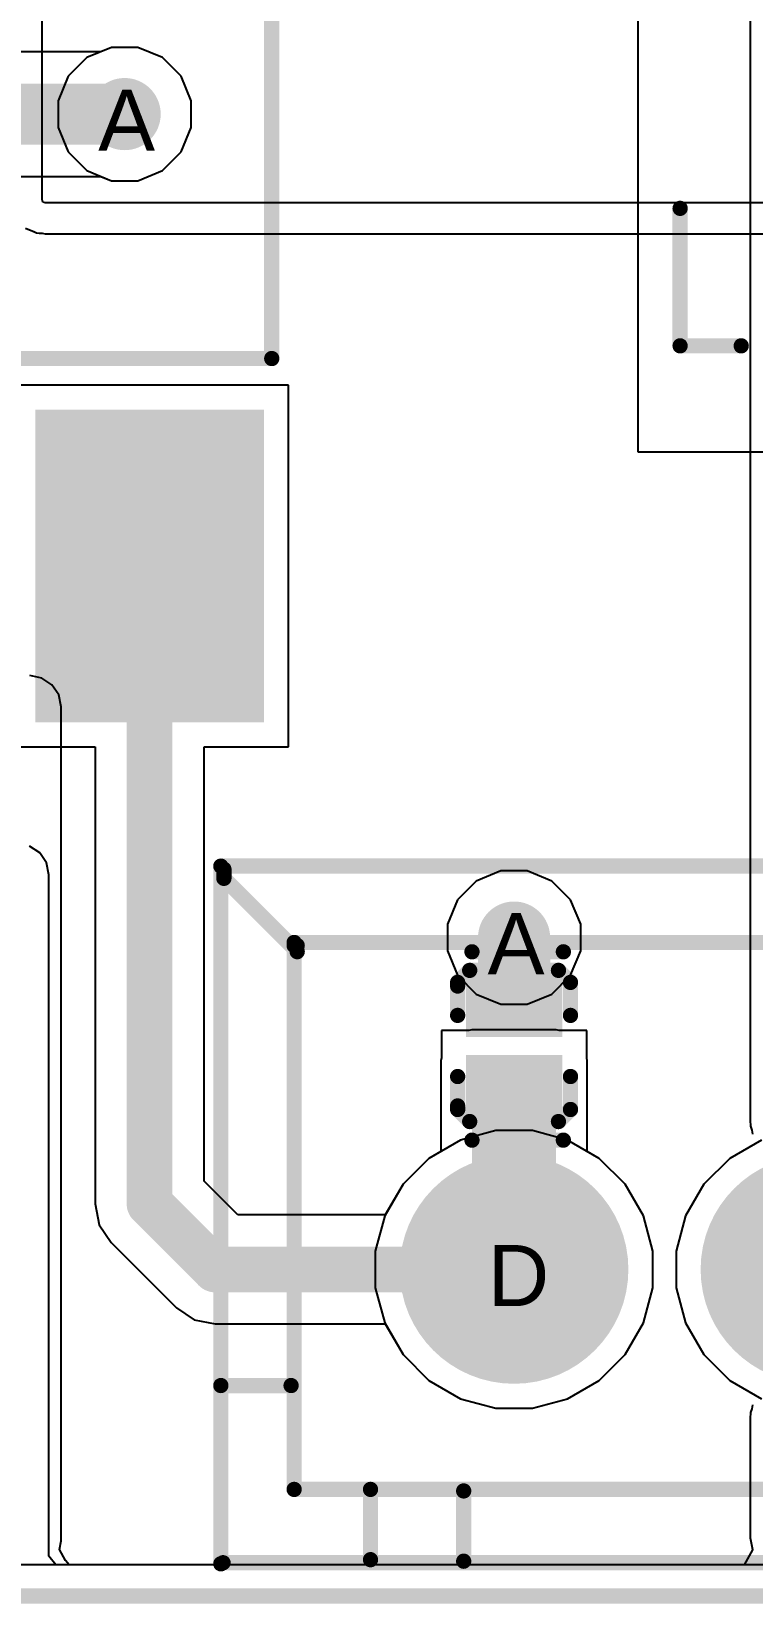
# Model space of a CAD drawing. Header units: inches. Extents: x 0 to 208, y 0 to 213.
# Drawn here: x 5.098 to 5.335, y -0.003 to 0.512 of the extents above; entities that cross this region are included whole.
import ezdxf

# ---------------------------------------------------------------- set-up
doc = ezdxf.new("R2010")
doc.units = ezdxf.units.IN
doc.header["$MEASUREMENT"] = 0
for name, color, linetype in [('Board_Outline', 216, 'Continuous'), ('Bottom Layer', 5, 'Continuous'), ('Bottom Overlay', 54, 'Continuous'), ('Bottom Paste', 16, 'Continuous'), ('Bottom Solder', 6, 'Continuous'), ('Drill Drawing', 1, 'Continuous'), ('L2_GND1', 16, 'Continuous'), ('L3_SIG1', 76, 'Continuous'), ('L4_PWR', 90, 'Continuous'), ('L5_GND2', 156, 'Continuous'), ('L6_SIG2', 130, 'Continuous'), ('L7_GND3', 216, 'Continuous'), ('Multi-Layer', 9, 'Continuous'), ('Pad Holes', 156, 'Continuous'), ('Top Layer', 1, 'Continuous'), ('Top Overlay', 2, 'Continuous'), ('Top Paste', 8, 'Continuous'), ('Top Solder', 216, 'Continuous'), ('Via Holes', 16, 'Continuous')]:
    doc.layers.add(name, color=color, linetype=linetype)
doc.styles.add('Arial', font='', dxfattribs={"height": 0.2})
doc.styles.get('Arial').set_extended_font_data('Arial')

# ---------------------------------------------------------------- blocks, each defined once
blk = doc.blocks.new('DFN1006_2L__B__D____________B_87')
at = {"layer": 'Bottom Layer'}
for points in [[(-0.02067, 0.01378), (-0.00492, 0.01378), (-0.00492, -0.01378), (-0.02067, -0.01378)], [(0.00492, 0.01378), (0.02067, 0.01378), (0.02067, -0.01378), (0.00492, -0.01378)]]:
    blk.add_hatch(color=5, dxfattribs=at).paths.add_polyline_path(points)
at = {"layer": 'Bottom Paste'}
for points in [[(-0.02067, 0.01378), (-0.00492, 0.01378), (-0.00492, -0.01378), (-0.02067, -0.01378)], [(0.00492, 0.01378), (0.02067, 0.01378), (0.02067, -0.01378), (0.00492, -0.01378)]]:
    blk.add_hatch(color=16, dxfattribs=at).paths.add_polyline_path(points)
at = {"layer": 'Bottom Solder'}
for points in [[(-0.02267, 0.01578), (-0.00292, 0.01578), (-0.00292, -0.01578), (-0.02267, -0.01578)], [(0.00292, 0.01578), (0.02267, 0.01578), (0.02267, -0.01578), (0.00292, -0.01578)]]:
    blk.add_hatch(color=6, dxfattribs=at).paths.add_polyline_path(points)
at = {"layer": 'Bottom Overlay'}
for points in [[(-0.02474, 0.01453, 0.005, 0.005, 0), (-0.0208, 0.01847, 0.005, 0.005, 0)], [(-0.01, 0.01847, 0.005, 0.005, 0), (-0.0208, 0.01847, 0.005, 0.005, 0)], [(0.0208, 0.01847, 0.005, 0.005, 0), (0.01, 0.01847, 0.005, 0.005, 0)], [(0.02474, 0.01453, 0.005, 0.005, 0), (0.0208, 0.01847, 0.005, 0.005, 0)], [(-0.03082, -0.01378, 0.005, 0.005, 0), (-0.03082, 0.01614, 0.005, 0.005, 0)], [(-0.02474, -0.01453, 0.005, 0.005, 0), (-0.02474, 0.01453, 0.005, 0.005, 0)], [(0.02474, -0.01453, 0.005, 0.005, 0), (0.02474, 0.01453, 0.005, 0.005, 0)], [(0.03083, -0.01378, 0.005, 0.005, 0), (0.03083, 0.01614, 0.005, 0.005, 0)], [(-0.0208, -0.01847, 0.005, 0.005, 0), (-0.02474, -0.01453, 0.005, 0.005, 0)], [(0.0208, -0.01847, 0.005, 0.005, 0), (0.02474, -0.01453, 0.005, 0.005, 0)], [(-0.01962, -0.01847, 0.005, 0.005, 0), (-0.0208, -0.01847, 0.005, 0.005, 0)], [(-0.01, -0.01847, 0.005, 0.005, 0), (-0.01962, -0.01847, 0.005, 0.005, 0)], [(0.01962, -0.01847, 0.005, 0.005, 0), (0.01, -0.01847, 0.005, 0.005, 0)], [(0.0208, -0.01847, 0.005, 0.005, 0), (0.01962, -0.01847, 0.005, 0.005, 0)]]:
    blk.add_lwpolyline(points, format="xyseb", dxfattribs=at)
for points in [[(-0.02205, 0.01847, 0.0025, 0.0025, 1), (-0.01955, 0.01847, 0.0025, 0.0025, 1)], [(-0.02205, 0.01847, 0.0025, 0.0025, 1), (-0.01955, 0.01847, 0.0025, 0.0025, 1)], [(-0.01125, 0.01847, 0.0025, 0.0025, 1), (-0.00875, 0.01847, 0.0025, 0.0025, 1)], [(0.00875, 0.01847, 0.0025, 0.0025, 1), (0.01125, 0.01847, 0.0025, 0.0025, 1)], [(0.01955, 0.01847, 0.0025, 0.0025, 1), (0.02205, 0.01847, 0.0025, 0.0025, 1)], [(0.01955, 0.01847, 0.0025, 0.0025, 1), (0.02205, 0.01847, 0.0025, 0.0025, 1)], [(-0.03207, 0.01614, 0.0025, 0.0025, 1), (-0.02957, 0.01614, 0.0025, 0.0025, 1)], [(-0.02599, 0.01453, 0.0025, 0.0025, 1), (-0.02349, 0.01453, 0.0025, 0.0025, 1)], [(-0.02599, 0.01453, 0.0025, 0.0025, 1), (-0.02349, 0.01453, 0.0025, 0.0025, 1)], [(0.02349, 0.01453, 0.0025, 0.0025, 1), (0.02599, 0.01453, 0.0025, 0.0025, 1)], [(0.02349, 0.01453, 0.0025, 0.0025, 1), (0.02599, 0.01453, 0.0025, 0.0025, 1)], [(0.02958, 0.01614, 0.0025, 0.0025, 1), (0.03208, 0.01614, 0.0025, 0.0025, 1)], [(-0.03207, -0.01378, 0.0025, 0.0025, 1), (-0.02957, -0.01378, 0.0025, 0.0025, 1)], [(-0.02599, -0.01453, 0.0025, 0.0025, 1), (-0.02349, -0.01453, 0.0025, 0.0025, 1)], [(-0.02599, -0.01453, 0.0025, 0.0025, 1), (-0.02349, -0.01453, 0.0025, 0.0025, 1)], [(0.02349, -0.01453, 0.0025, 0.0025, 1), (0.02599, -0.01453, 0.0025, 0.0025, 1)], [(0.02349, -0.01453, 0.0025, 0.0025, 1), (0.02599, -0.01453, 0.0025, 0.0025, 1)], [(0.02958, -0.01378, 0.0025, 0.0025, 1), (0.03208, -0.01378, 0.0025, 0.0025, 1)], [(-0.02205, -0.01847, 0.0025, 0.0025, 1), (-0.01955, -0.01847, 0.0025, 0.0025, 1)], [(-0.02205, -0.01847, 0.0025, 0.0025, 1), (-0.01955, -0.01847, 0.0025, 0.0025, 1)], [(-0.02087, -0.01847, 0.0025, 0.0025, 1), (-0.01837, -0.01847, 0.0025, 0.0025, 1)], [(-0.02087, -0.01847, 0.0025, 0.0025, 1), (-0.01837, -0.01847, 0.0025, 0.0025, 1)], [(-0.01125, -0.01847, 0.0025, 0.0025, 1), (-0.00875, -0.01847, 0.0025, 0.0025, 1)], [(0.00875, -0.01847, 0.0025, 0.0025, 1), (0.01125, -0.01847, 0.0025, 0.0025, 1)], [(0.01837, -0.01847, 0.0025, 0.0025, 1), (0.02087, -0.01847, 0.0025, 0.0025, 1)], [(0.01837, -0.01847, 0.0025, 0.0025, 1), (0.02087, -0.01847, 0.0025, 0.0025, 1)], [(0.01955, -0.01847, 0.0025, 0.0025, 1), (0.02205, -0.01847, 0.0025, 0.0025, 1)], [(0.01955, -0.01847, 0.0025, 0.0025, 1), (0.02205, -0.01847, 0.0025, 0.0025, 1)]]:
    blk.add_lwpolyline(points, format="xyseb", close=True, dxfattribs=at)
blk = doc.blocks.new('PC817X2NIPW_176')
at = {"layer": 'Top Layer'}
for points in [[(-0.1437, 0.08543), (-0.1437, 0.01457), (-0.24212, 0.01457), (-0.24212, 0.08543)], [(0.24212, 0.08543), (0.24212, 0.01457), (0.1437, 0.01457), (0.1437, 0.08543)], [(-0.1437, -0.01457), (-0.1437, -0.08543), (-0.24212, -0.08543), (-0.24212, -0.01457)], [(0.24212, -0.01457), (0.24212, -0.08543), (0.1437, -0.08543), (0.1437, -0.01457)]]:
    blk.add_hatch(color=1, dxfattribs=at).paths.add_polyline_path(points)
at = {"layer": 'Top Paste'}
for points in [[(-0.1437, 0.08543), (-0.1437, 0.01457), (-0.24212, 0.01457), (-0.24212, 0.08543)], [(0.24212, 0.08543), (0.24212, 0.01457), (0.1437, 0.01457), (0.1437, 0.08543)], [(-0.1437, -0.01457), (-0.1437, -0.08543), (-0.24212, -0.08543), (-0.24212, -0.01457)], [(0.24212, -0.01457), (0.24212, -0.08543), (0.1437, -0.08543), (0.1437, -0.01457)]]:
    blk.add_hatch(color=8, dxfattribs=at).paths.add_polyline_path(points)
at = {"layer": 'Top Solder'}
for points in [[(-0.1417, 0.08743), (-0.1417, 0.01257), (-0.24412, 0.01257), (-0.24412, 0.08743)], [(0.24412, 0.08743), (0.24412, 0.01257), (0.1417, 0.01257), (0.1417, 0.08743)], [(-0.1417, -0.01257), (-0.1417, -0.08743), (-0.24412, -0.08743), (-0.24412, -0.01257)], [(0.24412, -0.01257), (0.24412, -0.08743), (0.1417, -0.08743), (0.1417, -0.01257)]]:
    blk.add_hatch(color=216, dxfattribs=at).paths.add_polyline_path(points)
at = {"layer": 'Top Overlay'}
for points in [[(-0.125, 0.0911, 0.005, 0.005, 0), (-0.125, -0.09, 0.005, 0.005, 0)], [(-0.125, 0.0911, 0.005, 0.005, 0), (0.1309, 0.0911, 0.005, 0.005, 0)], [(0.1309, 0.0911, 0.005, 0.005, 0), (0.1309, -0.09, 0.005, 0.005, 0)], [(-0.255, 0.058, 0.00984, 0.00984, 0), (-0.255, 0.048, 0.00984, 0.00984, 0)], [(-0.255, 0.058, 0.00984, 0.00984, 0), (-0.25, 0.053, 0.00984, 0.00984, 0)], [(-0.25, 0.053, 0.00984, 0.00984, 0), (-0.255, 0.048, 0.00984, 0.00984, 0)], [(-0.125, -0.09, 0.005, 0.005, 0), (0.1309, -0.09, 0.005, 0.005, 0)]]:
    blk.add_lwpolyline(points, format="xyseb", dxfattribs=at)
for points in [[(-0.12625, 0.0911, 0.0025, 0.0025, 1), (-0.12375, 0.0911, 0.0025, 0.0025, 1)], [(-0.12625, 0.0911, 0.0025, 0.0025, 1), (-0.12375, 0.0911, 0.0025, 0.0025, 1)], [(0.12965, 0.0911, 0.0025, 0.0025, 1), (0.13215, 0.0911, 0.0025, 0.0025, 1)], [(0.12965, 0.0911, 0.0025, 0.0025, 1), (0.13215, 0.0911, 0.0025, 0.0025, 1)], [(-0.25746, 0.058, 0.00492, 0.00492, 1), (-0.25254, 0.058, 0.00492, 0.00492, 1)], [(-0.25746, 0.058, 0.00492, 0.00492, 1), (-0.25254, 0.058, 0.00492, 0.00492, 1)], [(-0.25246, 0.053, 0.00492, 0.00492, 1), (-0.24754, 0.053, 0.00492, 0.00492, 1)], [(-0.25246, 0.053, 0.00492, 0.00492, 1), (-0.24754, 0.053, 0.00492, 0.00492, 1)], [(-0.25746, 0.048, 0.00492, 0.00492, 1), (-0.25254, 0.048, 0.00492, 0.00492, 1)], [(-0.25746, 0.048, 0.00492, 0.00492, 1), (-0.25254, 0.048, 0.00492, 0.00492, 1)], [(-0.12625, -0.09, 0.0025, 0.0025, 1), (-0.12375, -0.09, 0.0025, 0.0025, 1)], [(-0.12625, -0.09, 0.0025, 0.0025, 1), (-0.12375, -0.09, 0.0025, 0.0025, 1)], [(0.12965, -0.09, 0.0025, 0.0025, 1), (0.13215, -0.09, 0.0025, 0.0025, 1)], [(0.12965, -0.09, 0.0025, 0.0025, 1), (0.13215, -0.09, 0.0025, 0.0025, 1)]]:
    blk.add_lwpolyline(points, format="xyseb", close=True, dxfattribs=at)
blk = doc.blocks.new('XH_2A_Y_178')
at = {"layer": 'Bottom Layer'}
h = blk.add_hatch(color=5, dxfattribs=at)
edge = h.paths.add_edge_path()
edge.add_arc((0, 0), 0.03543, 0, 360)
h = blk.add_hatch(color=5, dxfattribs=at)
edge = h.paths.add_edge_path()
edge.add_arc((0.0985, 0), 0.03543, 0, 360)
at = {"layer": 'Bottom Solder'}
h = blk.add_hatch(color=6, dxfattribs=at)
edge = h.paths.add_edge_path()
edge.add_arc((0, 0), 0.03743, 0, 360)
h = blk.add_hatch(color=6, dxfattribs=at)
edge = h.paths.add_edge_path()
edge.add_arc((0.0985, 0), 0.03743, 0, 360)
at = {"layer": 'L2_GND1'}
h = blk.add_hatch(color=16, dxfattribs=at)
edge = h.paths.add_edge_path()
edge.add_arc((0, 0), 0.03543, 0, 360)
h = blk.add_hatch(color=16, dxfattribs=at)
edge = h.paths.add_edge_path()
edge.add_arc((0.0985, 0), 0.03543, 0, 360)
at = {"layer": 'L3_SIG1'}
h = blk.add_hatch(color=76, dxfattribs=at)
edge = h.paths.add_edge_path()
edge.add_arc((0, 0), 0.03543, 0, 360)
h = blk.add_hatch(color=76, dxfattribs=at)
edge = h.paths.add_edge_path()
edge.add_arc((0.0985, 0), 0.03543, 0, 360)
at = {"layer": 'L4_PWR'}
h = blk.add_hatch(color=90, dxfattribs=at)
edge = h.paths.add_edge_path()
edge.add_arc((0, 0), 0.03543, 0, 360)
h = blk.add_hatch(color=90, dxfattribs=at)
edge = h.paths.add_edge_path()
edge.add_arc((0.0985, 0), 0.03543, 0, 360)
at = {"layer": 'L5_GND2'}
h = blk.add_hatch(color=156, dxfattribs=at)
edge = h.paths.add_edge_path()
edge.add_arc((0, 0), 0.03543, 0, 360)
h = blk.add_hatch(color=156, dxfattribs=at)
edge = h.paths.add_edge_path()
edge.add_arc((0.0985, 0), 0.03543, 0, 360)
at = {"layer": 'L6_SIG2'}
h = blk.add_hatch(color=130, dxfattribs=at)
edge = h.paths.add_edge_path()
edge.add_arc((0, 0), 0.03543, 0, 360)
h = blk.add_hatch(color=130, dxfattribs=at)
edge = h.paths.add_edge_path()
edge.add_arc((0.0985, 0), 0.03543, 0, 360)
at = {"layer": 'L7_GND3'}
h = blk.add_hatch(color=216, dxfattribs=at)
edge = h.paths.add_edge_path()
edge.add_arc((0, 0), 0.03543, 0, 360)
h = blk.add_hatch(color=216, dxfattribs=at)
edge = h.paths.add_edge_path()
edge.add_arc((0.0985, 0), 0.03543, 0, 360)
at = {"layer": 'Multi-Layer'}
h = blk.add_hatch(color=9, dxfattribs=at)
edge = h.paths.add_edge_path()
edge.add_arc((0, 0), 0.03543, 0, 360)
h = blk.add_hatch(color=9, dxfattribs=at)
edge = h.paths.add_edge_path()
edge.add_arc((0.0985, 0), 0.03543, 0, 360)
at = {"layer": 'Pad Holes'}
h = blk.add_hatch(color=7, dxfattribs=at)
edge = h.paths.add_edge_path()
edge.add_arc((0, 0), 0.01969, 0, 360)
h = blk.add_hatch(color=7, dxfattribs=at)
edge = h.paths.add_edge_path()
edge.add_arc((0.0985, 0), 0.01969, 0, 360)
at = {"layer": 'Top Layer'}
h = blk.add_hatch(color=1, dxfattribs=at)
edge = h.paths.add_edge_path()
edge.add_arc((0, 0), 0.03543, 0, 360)
h = blk.add_hatch(color=1, dxfattribs=at)
edge = h.paths.add_edge_path()
edge.add_arc((0.0985, 0), 0.03543, 0, 360)
at = {"layer": 'Top Solder'}
h = blk.add_hatch(color=216, dxfattribs=at)
edge = h.paths.add_edge_path()
edge.add_arc((0, 0), 0.03743, 0, 360)
h = blk.add_hatch(color=216, dxfattribs=at)
edge = h.paths.add_edge_path()
edge.add_arc((0.0985, 0), 0.03743, 0, 360)
at = {"layer": 'Top Overlay'}
for points in [[(-0.096, 0.132, 0.005, 0.005, 0), (0.19928, 0.132, 0.005, 0.005, 0)], [(-0.096, -0.09635, 0.005, 0.005, 0), (-0.096, 0.132, 0.005, 0.005, 0)], [(0.2, -0.096, 0.005, 0.005, 0), (0.2, 0.132, 0.005, 0.005, 0)], [(-0.095, 0.128, 0.005, 0.005, 0), (-0.095, 0.131, 0.005, 0.005, 0)], [(-0.095, 0.128, 0.005, 0.005, 0), (-0.071, 0.104, 0.005, 0.005, 0)], [(0.174, 0.104, 0.005, 0.005, 0), (0.198, 0.128, 0.005, 0.005, 0)], [(0.198, 0.128, 0.005, 0.005, 0), (0.198, 0.131, 0.005, 0.005, 0)], [(-0.072, 0.107, 0.005, 0.005, 0), (0.175, 0.107, 0.005, 0.005, 0)], [(-0.072, 0.106, 0.005, 0.005, 0), (-0.071, 0.106, 0.005, 0.005, 0)], [(-0.072, -0.072, 0.005, 0.005, 0), (-0.072, 0.106, 0.005, 0.005, 0)], [(0.175, -0.072, 0.005, 0.005, 0), (0.175, 0.107, 0.005, 0.005, 0)], [(-0.096, -0.038, 0.005, 0.005, 0), (-0.073, -0.038, 0.005, 0.005, 0)], [(0.176, -0.045, 0.005, 0.005, 0), (0.199, -0.045, 0.005, 0.005, 0)], [(-0.072, -0.072, 0.005, 0.005, 0), (0.175, -0.072, 0.005, 0.005, 0)], [(-0.047, -0.095, 0.005, 0.005, 0), (-0.047, -0.072, 0.005, 0.005, 0)], [(-0.0165, -0.0955, 0.005, 0.005, 0), (-0.0165, -0.0725, 0.005, 0.005, 0)], [(0.12, -0.095, 0.005, 0.005, 0), (0.12, -0.072, 0.005, 0.005, 0)], [(0.1505, -0.0955, 0.005, 0.005, 0), (0.1505, -0.0725, 0.005, 0.005, 0)], [(-0.09528, -0.096, 0.005, 0.005, 0), (0.2, -0.096, 0.005, 0.005, 0)]]:
    blk.add_lwpolyline(points, format="xyseb", dxfattribs=at)
for points in [[(-0.09725, 0.132, 0.0025, 0.0025, 1), (-0.09475, 0.132, 0.0025, 0.0025, 1)], [(-0.09725, 0.132, 0.0025, 0.0025, 1), (-0.09475, 0.132, 0.0025, 0.0025, 1)], [(0.19803, 0.132, 0.0025, 0.0025, 1), (0.20053, 0.132, 0.0025, 0.0025, 1)], [(0.19875, 0.132, 0.0025, 0.0025, 1), (0.20125, 0.132, 0.0025, 0.0025, 1)], [(-0.09625, 0.131, 0.0025, 0.0025, 1), (-0.09375, 0.131, 0.0025, 0.0025, 1)], [(-0.09625, 0.128, 0.0025, 0.0025, 1), (-0.09375, 0.128, 0.0025, 0.0025, 1)], [(-0.09625, 0.128, 0.0025, 0.0025, 1), (-0.09375, 0.128, 0.0025, 0.0025, 1)], [(0.19675, 0.131, 0.0025, 0.0025, 1), (0.19925, 0.131, 0.0025, 0.0025, 1)], [(0.19675, 0.128, 0.0025, 0.0025, 1), (0.19925, 0.128, 0.0025, 0.0025, 1)], [(0.19675, 0.128, 0.0025, 0.0025, 1), (0.19925, 0.128, 0.0025, 0.0025, 1)], [(-0.07325, 0.107, 0.0025, 0.0025, 1), (-0.07075, 0.107, 0.0025, 0.0025, 1)], [(-0.07325, 0.106, 0.0025, 0.0025, 1), (-0.07075, 0.106, 0.0025, 0.0025, 1)], [(-0.07325, 0.106, 0.0025, 0.0025, 1), (-0.07075, 0.106, 0.0025, 0.0025, 1)], [(-0.07225, 0.106, 0.0025, 0.0025, 1), (-0.06975, 0.106, 0.0025, 0.0025, 1)], [(0.17375, 0.107, 0.0025, 0.0025, 1), (0.17625, 0.107, 0.0025, 0.0025, 1)], [(0.17375, 0.107, 0.0025, 0.0025, 1), (0.17625, 0.107, 0.0025, 0.0025, 1)], [(-0.07225, 0.104, 0.0025, 0.0025, 1), (-0.06975, 0.104, 0.0025, 0.0025, 1)], [(0.17275, 0.104, 0.0025, 0.0025, 1), (0.17525, 0.104, 0.0025, 0.0025, 1)], [(-0.09725, -0.038, 0.0025, 0.0025, 1), (-0.09475, -0.038, 0.0025, 0.0025, 1)], [(-0.07425, -0.038, 0.0025, 0.0025, 1), (-0.07175, -0.038, 0.0025, 0.0025, 1)], [(0.17475, -0.045, 0.0025, 0.0025, 1), (0.17725, -0.045, 0.0025, 0.0025, 1)], [(0.19775, -0.045, 0.0025, 0.0025, 1), (0.20025, -0.045, 0.0025, 0.0025, 1)], [(-0.07325, -0.072, 0.0025, 0.0025, 1), (-0.07075, -0.072, 0.0025, 0.0025, 1)], [(-0.07325, -0.072, 0.0025, 0.0025, 1), (-0.07075, -0.072, 0.0025, 0.0025, 1)], [(-0.04825, -0.072, 0.0025, 0.0025, 1), (-0.04575, -0.072, 0.0025, 0.0025, 1)], [(-0.01775, -0.0725, 0.0025, 0.0025, 1), (-0.01525, -0.0725, 0.0025, 0.0025, 1)], [(0.11875, -0.072, 0.0025, 0.0025, 1), (0.12125, -0.072, 0.0025, 0.0025, 1)], [(0.14925, -0.0725, 0.0025, 0.0025, 1), (0.15175, -0.0725, 0.0025, 0.0025, 1)], [(0.17375, -0.072, 0.0025, 0.0025, 1), (0.17625, -0.072, 0.0025, 0.0025, 1)], [(0.17375, -0.072, 0.0025, 0.0025, 1), (0.17625, -0.072, 0.0025, 0.0025, 1)], [(-0.04825, -0.095, 0.0025, 0.0025, 1), (-0.04575, -0.095, 0.0025, 0.0025, 1)], [(0.11875, -0.095, 0.0025, 0.0025, 1), (0.12125, -0.095, 0.0025, 0.0025, 1)], [(-0.09725, -0.09635, 0.0025, 0.0025, 1), (-0.09475, -0.09635, 0.0025, 0.0025, 1)], [(-0.09653, -0.096, 0.0025, 0.0025, 1), (-0.09403, -0.096, 0.0025, 0.0025, 1)], [(-0.01775, -0.0955, 0.0025, 0.0025, 1), (-0.01525, -0.0955, 0.0025, 0.0025, 1)], [(0.14925, -0.0955, 0.0025, 0.0025, 1), (0.15175, -0.0955, 0.0025, 0.0025, 1)], [(0.19875, -0.096, 0.0025, 0.0025, 1), (0.20125, -0.096, 0.0025, 0.0025, 1)], [(0.19875, -0.096, 0.0025, 0.0025, 1), (0.20125, -0.096, 0.0025, 0.0025, 1)]]:
    blk.add_lwpolyline(points, format="xyseb", close=True, dxfattribs=at)
blk = doc.blocks.new('XKNANO_113_B_281')
at = {"layer": 'Bottom Overlay'}
for points in [[(0.259, -0.278, 0.005, 0.005, 0), (0.259, -0.258, 0.005, 0.005, 0)], [(0.259, -0.278, 0.005, 0.005, 0), (0.214, -0.278, 0.005, 0.005, 0)]]:
    blk.add_lwpolyline(points, format="xyseb", dxfattribs=at)
for points in [[(0.25775, -0.258, 0.0025, 0.0025, 1), (0.26025, -0.258, 0.0025, 0.0025, 1)], [(0.21275, -0.278, 0.0025, 0.0025, 1), (0.21525, -0.278, 0.0025, 0.0025, 1)], [(0.25775, -0.278, 0.0025, 0.0025, 1), (0.26025, -0.278, 0.0025, 0.0025, 1)], [(0.25775, -0.278, 0.0025, 0.0025, 1), (0.26025, -0.278, 0.0025, 0.0025, 1)]]:
    blk.add_lwpolyline(points, format="xyseb", close=True, dxfattribs=at)

msp = doc.modelspace()

# ---------------------------------------------------------------- hatches: boundary and pattern name
at = {"layer": 'Bottom Layer'}
h = msp.add_hatch(color=5, dxfattribs=at)
edge = h.paths.add_edge_path()
edge.add_arc((5.129, 0.485), 0.01181, 0, 360)
h = msp.add_hatch(color=5, dxfattribs=at)
edge = h.paths.add_edge_path()
edge.add_arc((5.2565, 0.21547), 0.01181, 0, 360)
for points in [[(5.24469, 0.18486), (5.26835, 0.18486), (5.26835, 0.21547), (5.24469, 0.21547)], [(5.24272, 0.10686), (5.27028, 0.10686), (5.27028, 0.17508), (5.24272, 0.17508)]]:
    msp.add_hatch(color=5, dxfattribs=at).paths.add_polyline_path(points)
at = {"layer": 'L2_GND1'}
h = msp.add_hatch(color=16, dxfattribs=at)
edge = h.paths.add_edge_path()
edge.add_arc((5.129, 0.485), 0.01181, 0, 360)
h = msp.add_hatch(color=16, dxfattribs=at)
edge = h.paths.add_edge_path()
edge.add_arc((5.2565, 0.21547), 0.01181, 0, 360)
at = {"layer": 'L3_SIG1'}
h = msp.add_hatch(color=76, dxfattribs=at)
edge = h.paths.add_edge_path()
edge.add_arc((5.129, 0.485), 0.01181, 0, 360)
h = msp.add_hatch(color=76, dxfattribs=at)
edge = h.paths.add_edge_path()
edge.add_arc((5.2565, 0.21547), 0.01181, 0, 360)
at = {"layer": 'L4_PWR'}
h = msp.add_hatch(color=90, dxfattribs=at)
edge = h.paths.add_edge_path()
edge.add_arc((5.129, 0.485), 0.01181, 0, 360)
h = msp.add_hatch(color=90, dxfattribs=at)
edge = h.paths.add_edge_path()
edge.add_arc((5.2565, 0.21547), 0.01181, 0, 360)
at = {"layer": 'L5_GND2'}
h = msp.add_hatch(color=156, dxfattribs=at)
edge = h.paths.add_edge_path()
edge.add_arc((5.129, 0.485), 0.01181, 0, 360)
h = msp.add_hatch(color=156, dxfattribs=at)
edge = h.paths.add_edge_path()
edge.add_arc((5.2565, 0.21547), 0.01181, 0, 360)
at = {"layer": 'L6_SIG2'}
h = msp.add_hatch(color=130, dxfattribs=at)
edge = h.paths.add_edge_path()
edge.add_arc((5.129, 0.485), 0.01181, 0, 360)
h = msp.add_hatch(color=130, dxfattribs=at)
edge = h.paths.add_edge_path()
edge.add_arc((5.2565, 0.21547), 0.01181, 0, 360)
at = {"layer": 'L7_GND3'}
h = msp.add_hatch(color=216, dxfattribs=at)
edge = h.paths.add_edge_path()
edge.add_arc((5.129, 0.485), 0.01181, 0, 360)
h = msp.add_hatch(color=216, dxfattribs=at)
edge = h.paths.add_edge_path()
edge.add_arc((5.2565, 0.21547), 0.01181, 0, 360)
at = {"layer": 'Top Layer'}
h = msp.add_hatch(color=1, dxfattribs=at)
edge = h.paths.add_edge_path()
edge.add_arc((5.129, 0.485), 0.01181, 0, 360)
h = msp.add_hatch(color=1, dxfattribs=at)
edge = h.paths.add_edge_path()
edge.add_arc((5.2565, 0.21547), 0.01181, 0, 360)
at = {"layer": 'Via Holes'}
h = msp.add_hatch(color=7, dxfattribs=at)
edge = h.paths.add_edge_path()
edge.add_arc((5.129, 0.485), 0.00591, 0, 360)
h = msp.add_hatch(color=7, dxfattribs=at)
edge = h.paths.add_edge_path()
edge.add_arc((5.2565, 0.21547), 0.00591, 0, 360)

# ---------------------------------------------------------------- linework, layer by layer
at = {"layer": 'Board_Outline'}
msp.add_lwpolyline([(0, 0, 0.005, 0.005, 0), (5.90551, 0, 0.005, 0.005, 0)], format="xyseb", dxfattribs=at)
at = {"layer": 'Bottom Layer'}
for p, q in [((5.29702, 1.51), (5.29702, 0.45143)), ((5.29702, 0.54516), (5.29702, 0.45143)), ((5.12124, 0.50539), (4.35645, 0.50539)), ((5.12466, 0.50681), (5.12124, 0.50539)), ((5.13334, 0.50681), (5.12466, 0.50681)), ((5.14135, 0.50349), (5.13334, 0.50681)), ((5.14749, 0.49736), (5.14135, 0.50349)), ((5.15081, 0.48934), (5.14749, 0.49736)), ((5.15081, 0.48066), (5.15081, 0.48934)), ((5.14749, 0.47265), (5.15081, 0.48066)), ((5.14135, 0.46651), (5.14749, 0.47265)), ((4.348, 0.46461), (5.12124, 0.46461)), ((5.12124, 0.46461), (5.12466, 0.46319)), ((5.12466, 0.46319), (5.13334, 0.46319)), ((5.13334, 0.46319), (5.14135, 0.46651)), ((5.29702, 0.45143), (5.29702, 0.44843)), ((5.29702, 0.45143), (5.29702, 0.37443)), ((5.29702, 0.44843), (5.29702, 0.37443)), ((5.29702, 0.37443), (5.90551, 0.37443)), ((5.29702, 0.37443), (5.89532, 0.37443)), ((5.24272, 0.18527), (5.24173, 0.18508)), ((5.27028, 0.18527), (5.24272, 0.18527)), ((5.27126, 0.18508), (5.27028, 0.18527)), ((5.24173, 0.18508), (5.23272, 0.18508)), ((5.23272, 0.18508), (5.23272, 0.17607)), ((5.28028, 0.18508), (5.27126, 0.18508)), ((5.28028, 0.17607), (5.28028, 0.18508)), ((5.23272, 0.17607), (5.23252, 0.17508)), ((5.23252, 0.17508), (5.23252, 0.14548)), ((5.28048, 0.17508), (5.28028, 0.17607)), ((5.28048, 0.14548), (5.28048, 0.17508)), ((5.23252, 0.14548), (5.2286, 0.14322)), ((5.2844, 0.14322), (5.28048, 0.14548)), ((5.2286, 0.14322), (5.22014, 0.13476)), ((5.29286, 0.13476), (5.2844, 0.14322)), ((5.22014, 0.13476), (5.21416, 0.1244)), ((5.29884, 0.1244), (5.29286, 0.13476)), ((5.21416, 0.1244), (5.21107, 0.11284)), ((5.30193, 0.11284), (5.29884, 0.1244)), ((5.21107, 0.11284), (5.21107, 0.10088)), ((5.30193, 0.10088), (5.30193, 0.11284)), ((5.21107, 0.10088), (5.21416, 0.08933)), ((5.29884, 0.08933), (5.30193, 0.10088)), ((5.21416, 0.08933), (5.22014, 0.07897)), ((5.29286, 0.07897), (5.29884, 0.08933)), ((5.22014, 0.07897), (5.2286, 0.07051)), ((5.2844, 0.07051), (5.29286, 0.07897)), ((5.2286, 0.07051), (5.23896, 0.06453)), ((5.27404, 0.06453), (5.2844, 0.07051)), ((5.23896, 0.06453), (5.25052, 0.06143)), ((5.26248, 0.06143), (5.27404, 0.06453)), ((5.25052, 0.06143), (5.26248, 0.06143)), ((5.89532, 0.0102), (4.89994, 0.0102))]:
    msp.add_line(p, q, dxfattribs=at)
msp.add_lwpolyline([(4.348, 0.485, 0.02, 0.02, 0), (5.129, 0.485, 0.02, 0.02, 0)], format="xyseb", dxfattribs=at)
msp.add_lwpolyline([(5.124, 0.485, 0.01, 0.01, 1), (5.134, 0.485, 0.01, 0.01, 1)], format="xyseb", close=True, dxfattribs=at)
at = {"layer": 'L2_GND1'}
for p, q in [((5.3338, 1.51201), (5.3338, 0.15506)), ((5.12466, 0.50681), (5.11664, 0.50349)), ((5.13334, 0.50681), (5.12466, 0.50681)), ((5.14135, 0.50349), (5.13334, 0.50681)), ((5.11664, 0.50349), (5.11051, 0.49736)), ((5.14749, 0.49736), (5.14135, 0.50349)), ((5.11051, 0.49736), (5.10719, 0.48934)), ((5.15081, 0.48934), (5.14749, 0.49736)), ((5.10719, 0.48934), (5.10719, 0.48066)), ((5.15081, 0.48066), (5.15081, 0.48934)), ((5.10719, 0.48066), (5.11051, 0.47265)), ((5.14749, 0.47265), (5.15081, 0.48066)), ((5.11051, 0.47265), (5.11664, 0.46651)), ((5.14135, 0.46651), (5.14749, 0.47265)), ((5.11664, 0.46651), (5.12466, 0.46319)), ((5.12466, 0.46319), (5.13334, 0.46319)), ((5.13334, 0.46319), (5.14135, 0.46651)), ((5.3338, 0.15506), (5.33394, 0.1544)), ((5.33394, 0.1544), (5.33389, 0.15373)), ((5.25052, 0.1523), (5.23896, 0.1492)), ((5.26248, 0.1523), (5.25052, 0.1523)), ((5.27404, 0.1492), (5.26248, 0.1523)), ((5.33389, 0.15373), (5.33432, 0.15246)), ((5.33432, 0.15246), (5.33458, 0.15116)), ((5.23896, 0.1492), (5.2286, 0.14322)), ((5.2844, 0.14322), (5.27404, 0.1492)), ((5.2286, 0.14322), (5.22014, 0.13476)), ((5.29286, 0.13476), (5.2844, 0.14322)), ((5.22014, 0.13476), (5.21416, 0.1244)), ((5.29884, 0.1244), (5.29286, 0.13476)), ((5.21416, 0.1244), (5.21107, 0.11284)), ((5.30193, 0.11284), (5.29884, 0.1244)), ((5.21107, 0.11284), (5.21107, 0.10088)), ((5.30193, 0.10088), (5.30193, 0.11284)), ((5.21107, 0.10088), (5.21416, 0.08933)), ((5.29884, 0.08933), (5.30193, 0.10088)), ((5.21416, 0.08933), (5.22014, 0.07897)), ((5.29286, 0.07897), (5.29884, 0.08933)), ((5.22014, 0.07897), (5.2286, 0.07051)), ((5.2844, 0.07051), (5.29286, 0.07897)), ((5.2286, 0.07051), (5.23896, 0.06453)), ((5.27404, 0.06453), (5.2844, 0.07051)), ((5.23896, 0.06453), (5.25052, 0.06143)), ((5.26248, 0.06143), (5.27404, 0.06453)), ((5.33458, 0.06257), (5.33432, 0.06126)), ((5.25052, 0.06143), (5.26248, 0.06143)), ((5.33394, 0.05933), (5.3338, 0.05867)), ((5.3338, 0.05867), (5.3338, 0.019)), ((5.33432, 0.06126), (5.33389, 0.06)), ((5.33389, 0.06), (5.33394, 0.05933)), ((5.3338, 0.019), (5.33456, 0.0152)), ((5.33458, 0.0151), (5.33184, 0.0102)), ((5.33456, 0.0152), (5.33458, 0.0151)), ((5.33184, 0.0102), (3.69723, 0.0102))]:
    msp.add_line(p, q, dxfattribs=at)
at = {"layer": 'L3_SIG1'}
for p, q in [((5.12466, 0.50681), (5.11664, 0.50349)), ((5.13334, 0.50681), (5.12466, 0.50681)), ((5.14135, 0.50349), (5.13334, 0.50681)), ((5.11664, 0.50349), (5.11051, 0.49736)), ((5.14749, 0.49736), (5.14135, 0.50349)), ((5.11051, 0.49736), (5.10719, 0.48934)), ((5.15081, 0.48934), (5.14749, 0.49736)), ((5.10719, 0.48934), (5.10719, 0.48066)), ((5.15081, 0.48066), (5.15081, 0.48934)), ((5.10719, 0.48066), (5.11051, 0.47265)), ((5.14749, 0.47265), (5.15081, 0.48066)), ((5.11051, 0.47265), (5.11664, 0.46651)), ((5.14135, 0.46651), (5.14749, 0.47265)), ((5.11664, 0.46651), (5.12466, 0.46319)), ((5.12466, 0.46319), (5.13334, 0.46319)), ((5.13334, 0.46319), (5.14135, 0.46651)), ((5.10121, 0.24321), (5.0979, 0.24542)), ((5.10342, 0.2399), (5.10121, 0.24321)), ((5.1042, 0.236), (5.10342, 0.2399)), ((5.1042, 0.013), (5.1042, 0.236)), ((5.25052, 0.1523), (5.23896, 0.1492)), ((5.26248, 0.1523), (5.25052, 0.1523)), ((5.27404, 0.1492), (5.26248, 0.1523)), ((5.23896, 0.1492), (5.2286, 0.14322)), ((5.2844, 0.14322), (5.27404, 0.1492)), ((5.2286, 0.14322), (5.22014, 0.13476)), ((5.29286, 0.13476), (5.2844, 0.14322)), ((5.22014, 0.13476), (5.21416, 0.1244)), ((5.29884, 0.1244), (5.29286, 0.13476)), ((5.21416, 0.1244), (5.21107, 0.11284)), ((5.30193, 0.11284), (5.29884, 0.1244)), ((5.21107, 0.11284), (5.21107, 0.10088)), ((5.30193, 0.10088), (5.30193, 0.11284)), ((5.21107, 0.10088), (5.21416, 0.08933)), ((5.29884, 0.08933), (5.30193, 0.10088)), ((5.21416, 0.08933), (5.22014, 0.07897)), ((5.29286, 0.07897), (5.29884, 0.08933)), ((5.22014, 0.07897), (5.2286, 0.07051)), ((5.2844, 0.07051), (5.29286, 0.07897)), ((5.2286, 0.07051), (5.23896, 0.06453)), ((5.27404, 0.06453), (5.2844, 0.07051)), ((5.23896, 0.06453), (5.25052, 0.06143)), ((5.26248, 0.06143), (5.27404, 0.06453)), ((5.25052, 0.06143), (5.26248, 0.06143)), ((5.1065, 0.0102), (5.1042, 0.013)), ((5.89532, 0.0102), (5.1065, 0.0102))]:
    msp.add_line(p, q, dxfattribs=at)
at = {"layer": 'L4_PWR'}
for p, q in [((5.102, 0.457), (5.102, 0.607)), ((5.10217, 0.45617), (5.102, 0.457)), ((5.103, 0.456), (5.10217, 0.45617)), ((5.89532, 0.456), (5.103, 0.456)), ((5.0965, 0.44769), (5.09898, 0.44666)), ((5.09898, 0.44666), (5.0991, 0.44658)), ((5.0991, 0.44658), (5.09925, 0.44655)), ((5.09925, 0.44655), (5.10018, 0.44617)), ((5.10018, 0.44617), (5.10101, 0.446)), ((5.10101, 0.446), (5.10202, 0.446)), ((5.10202, 0.446), (5.103, 0.4458)), ((5.103, 0.4458), (5.89532, 0.4458)), ((5.25216, 0.23728), (5.24414, 0.23396)), ((5.26084, 0.23728), (5.25216, 0.23728)), ((5.26885, 0.23396), (5.26084, 0.23728)), ((5.24414, 0.23396), (5.23801, 0.22783)), ((5.27499, 0.22783), (5.26885, 0.23396)), ((5.23801, 0.22783), (5.23469, 0.21981)), ((5.27831, 0.21981), (5.27499, 0.22783)), ((5.23469, 0.21981), (5.23469, 0.21113)), ((5.27831, 0.21113), (5.27831, 0.21981)), ((5.23469, 0.21113), (5.23801, 0.20312)), ((5.27499, 0.20312), (5.27831, 0.21113)), ((5.23801, 0.20312), (5.24414, 0.19698)), ((5.26885, 0.19698), (5.27499, 0.20312)), ((5.24414, 0.19698), (5.25216, 0.19366)), ((5.26084, 0.19366), (5.26885, 0.19698)), ((5.25216, 0.19366), (5.26084, 0.19366)), ((5.25052, 0.1523), (5.23896, 0.1492)), ((5.26248, 0.1523), (5.25052, 0.1523)), ((5.27404, 0.1492), (5.26248, 0.1523)), ((5.23896, 0.1492), (5.2286, 0.14322)), ((5.2844, 0.14322), (5.27404, 0.1492)), ((5.33746, 0.1492), (5.3271, 0.14322)), ((5.2286, 0.14322), (5.22014, 0.13476)), ((5.29286, 0.13476), (5.2844, 0.14322)), ((5.3271, 0.14322), (5.31864, 0.13476)), ((5.22014, 0.13476), (5.21416, 0.1244)), ((5.29884, 0.1244), (5.29286, 0.13476)), ((5.31864, 0.13476), (5.31266, 0.1244)), ((5.21416, 0.1244), (5.21107, 0.11284)), ((5.30193, 0.11284), (5.29884, 0.1244)), ((5.31266, 0.1244), (5.30957, 0.11284)), ((5.21107, 0.11284), (5.21107, 0.10088)), ((5.30193, 0.10088), (5.30193, 0.11284)), ((5.30957, 0.11284), (5.30957, 0.10088)), ((5.21107, 0.10088), (5.21416, 0.08933)), ((5.29884, 0.08933), (5.30193, 0.10088)), ((5.30957, 0.10088), (5.31266, 0.08933)), ((5.21416, 0.08933), (5.22014, 0.07897)), ((5.29286, 0.07897), (5.29884, 0.08933)), ((5.31266, 0.08933), (5.31864, 0.07897)), ((5.22014, 0.07897), (5.2286, 0.07051)), ((5.2844, 0.07051), (5.29286, 0.07897)), ((5.31864, 0.07897), (5.3271, 0.07051)), ((5.2286, 0.07051), (5.23896, 0.06453)), ((5.27404, 0.06453), (5.2844, 0.07051)), ((5.3271, 0.07051), (5.33746, 0.06453)), ((5.23896, 0.06453), (5.25052, 0.06143)), ((5.26248, 0.06143), (5.27404, 0.06453)), ((5.25052, 0.06143), (5.26248, 0.06143)), ((5.89532, 0.0102), (3.69723, 0.0102))]:
    msp.add_line(p, q, dxfattribs=at)
at = {"layer": 'L5_GND2'}
for p, q in [((5.12466, 0.50681), (5.11664, 0.50349)), ((5.13334, 0.50681), (5.12466, 0.50681)), ((5.14135, 0.50349), (5.13334, 0.50681)), ((5.11664, 0.50349), (5.11051, 0.49736)), ((5.14749, 0.49736), (5.14135, 0.50349)), ((5.11051, 0.49736), (5.10719, 0.48934)), ((5.15081, 0.48934), (5.14749, 0.49736)), ((5.10719, 0.48934), (5.10719, 0.48066)), ((5.15081, 0.48066), (5.15081, 0.48934)), ((5.10719, 0.48066), (5.11051, 0.47265)), ((5.14749, 0.47265), (5.15081, 0.48066)), ((5.11051, 0.47265), (5.11664, 0.46651)), ((5.14135, 0.46651), (5.14749, 0.47265)), ((5.11664, 0.46651), (5.12466, 0.46319)), ((5.12466, 0.46319), (5.13334, 0.46319)), ((5.13334, 0.46319), (5.14135, 0.46651)), ((5.25052, 0.1523), (5.23896, 0.1492)), ((5.26248, 0.1523), (5.25052, 0.1523)), ((5.27404, 0.1492), (5.26248, 0.1523)), ((5.23896, 0.1492), (5.2286, 0.14322)), ((5.2844, 0.14322), (5.27404, 0.1492)), ((5.2286, 0.14322), (5.22014, 0.13476)), ((5.29286, 0.13476), (5.2844, 0.14322)), ((5.22014, 0.13476), (5.21416, 0.1244)), ((5.29884, 0.1244), (5.29286, 0.13476)), ((5.21416, 0.1244), (5.21107, 0.11284)), ((5.30193, 0.11284), (5.29884, 0.1244)), ((5.21107, 0.11284), (5.21107, 0.10088)), ((5.30193, 0.10088), (5.30193, 0.11284)), ((5.21107, 0.10088), (5.21416, 0.08933)), ((5.29884, 0.08933), (5.30193, 0.10088)), ((5.21416, 0.08933), (5.22014, 0.07897)), ((5.29286, 0.07897), (5.29884, 0.08933)), ((5.22014, 0.07897), (5.2286, 0.07051)), ((5.2844, 0.07051), (5.29286, 0.07897)), ((5.2286, 0.07051), (5.23896, 0.06453)), ((5.27404, 0.06453), (5.2844, 0.07051)), ((5.23896, 0.06453), (5.25052, 0.06143)), ((5.26248, 0.06143), (5.27404, 0.06453)), ((5.25052, 0.06143), (5.26248, 0.06143)), ((5.89532, 0.0102), (3.69723, 0.0102))]:
    msp.add_line(p, q, dxfattribs=at)
at = {"layer": 'L6_SIG2'}
for p, q in [((5.12466, 0.50681), (5.11664, 0.50349)), ((5.13334, 0.50681), (5.12466, 0.50681)), ((5.14135, 0.50349), (5.13334, 0.50681)), ((5.11664, 0.50349), (5.11051, 0.49736)), ((5.14749, 0.49736), (5.14135, 0.50349)), ((5.11051, 0.49736), (5.10719, 0.48934)), ((5.15081, 0.48934), (5.14749, 0.49736)), ((5.10719, 0.48934), (5.10719, 0.48066)), ((5.15081, 0.48066), (5.15081, 0.48934)), ((5.10719, 0.48066), (5.11051, 0.47265)), ((5.14749, 0.47265), (5.15081, 0.48066)), ((5.11051, 0.47265), (5.11664, 0.46651)), ((5.14135, 0.46651), (5.14749, 0.47265)), ((5.11664, 0.46651), (5.12466, 0.46319)), ((5.12466, 0.46319), (5.13334, 0.46319)), ((5.13334, 0.46319), (5.14135, 0.46651)), ((5.1019, 0.30042), (5.098, 0.3012)), ((5.10521, 0.29821), (5.1019, 0.30042)), ((5.10742, 0.2949), (5.10521, 0.29821)), ((5.1082, 0.291), (5.10742, 0.2949)), ((5.1082, 0.018), (5.1082, 0.291)), ((5.25052, 0.1523), (5.23896, 0.1492)), ((5.26248, 0.1523), (5.25052, 0.1523)), ((5.27404, 0.1492), (5.26248, 0.1523)), ((5.23896, 0.1492), (5.2286, 0.14322)), ((5.2844, 0.14322), (5.27404, 0.1492)), ((5.2286, 0.14322), (5.22014, 0.13476)), ((5.29286, 0.13476), (5.2844, 0.14322)), ((5.22014, 0.13476), (5.21416, 0.1244)), ((5.29884, 0.1244), (5.29286, 0.13476)), ((5.21416, 0.1244), (5.21107, 0.11284)), ((5.30193, 0.11284), (5.29884, 0.1244)), ((5.21107, 0.11284), (5.21107, 0.10088)), ((5.30193, 0.10088), (5.30193, 0.11284)), ((5.21107, 0.10088), (5.21416, 0.08933)), ((5.29884, 0.08933), (5.30193, 0.10088)), ((5.21416, 0.08933), (5.22014, 0.07897)), ((5.29286, 0.07897), (5.29884, 0.08933)), ((5.22014, 0.07897), (5.2286, 0.07051)), ((5.2844, 0.07051), (5.29286, 0.07897)), ((5.2286, 0.07051), (5.23896, 0.06453)), ((5.27404, 0.06453), (5.2844, 0.07051)), ((5.23896, 0.06453), (5.25052, 0.06143)), ((5.26248, 0.06143), (5.27404, 0.06453)), ((5.25052, 0.06143), (5.26248, 0.06143)), ((5.10764, 0.0152), (5.1082, 0.018)), ((5.1096, 0.0116), (5.10764, 0.0152)), ((5.11083, 0.0102), (5.1096, 0.0116)), ((5.89532, 0.0102), (5.11083, 0.0102))]:
    msp.add_line(p, q, dxfattribs=at)
at = {"layer": 'L7_GND3'}
for p, q in [((5.12466, 0.50681), (5.11664, 0.50349)), ((5.13334, 0.50681), (5.12466, 0.50681)), ((5.14135, 0.50349), (5.13334, 0.50681)), ((5.11664, 0.50349), (5.11051, 0.49736)), ((5.14749, 0.49736), (5.14135, 0.50349)), ((5.11051, 0.49736), (5.10719, 0.48934)), ((5.15081, 0.48934), (5.14749, 0.49736)), ((5.10719, 0.48934), (5.10719, 0.48066)), ((5.15081, 0.48066), (5.15081, 0.48934)), ((5.10719, 0.48066), (5.11051, 0.47265)), ((5.14749, 0.47265), (5.15081, 0.48066)), ((5.11051, 0.47265), (5.11664, 0.46651)), ((5.14135, 0.46651), (5.14749, 0.47265)), ((5.11664, 0.46651), (5.12466, 0.46319)), ((5.12466, 0.46319), (5.13334, 0.46319)), ((5.13334, 0.46319), (5.14135, 0.46651)), ((5.25052, 0.1523), (5.23896, 0.1492)), ((5.26248, 0.1523), (5.25052, 0.1523)), ((5.27404, 0.1492), (5.26248, 0.1523)), ((5.23896, 0.1492), (5.2286, 0.14322)), ((5.2844, 0.14322), (5.27404, 0.1492)), ((5.2286, 0.14322), (5.22014, 0.13476)), ((5.29286, 0.13476), (5.2844, 0.14322)), ((5.22014, 0.13476), (5.21416, 0.1244)), ((5.29884, 0.1244), (5.29286, 0.13476)), ((5.21416, 0.1244), (5.21107, 0.11284)), ((5.30193, 0.11284), (5.29884, 0.1244)), ((5.21107, 0.11284), (5.21107, 0.10088)), ((5.30193, 0.10088), (5.30193, 0.11284)), ((5.21107, 0.10088), (5.21416, 0.08933)), ((5.29884, 0.08933), (5.30193, 0.10088)), ((5.21416, 0.08933), (5.22014, 0.07897)), ((5.29286, 0.07897), (5.29884, 0.08933)), ((5.22014, 0.07897), (5.2286, 0.07051)), ((5.2844, 0.07051), (5.29286, 0.07897)), ((5.2286, 0.07051), (5.23896, 0.06453)), ((5.27404, 0.06453), (5.2844, 0.07051)), ((5.23896, 0.06453), (5.25052, 0.06143)), ((5.26248, 0.06143), (5.27404, 0.06453)), ((5.25052, 0.06143), (5.26248, 0.06143)), ((5.89532, 0.0102), (3.69723, 0.0102))]:
    msp.add_line(p, q, dxfattribs=at)
at = {"layer": 'Top Layer'}
for p, q in [((5.12466, 0.50681), (5.11664, 0.50349)), ((5.13334, 0.50681), (5.12466, 0.50681)), ((5.14135, 0.50349), (5.13334, 0.50681)), ((5.11664, 0.50349), (5.11051, 0.49736)), ((5.14749, 0.49736), (5.14135, 0.50349)), ((5.11051, 0.49736), (5.10719, 0.48934)), ((5.15081, 0.48934), (5.14749, 0.49736)), ((5.10719, 0.48934), (5.10719, 0.48066)), ((5.15081, 0.48066), (5.15081, 0.48934)), ((5.10719, 0.48066), (5.11051, 0.47265)), ((5.14749, 0.47265), (5.15081, 0.48066)), ((5.11051, 0.47265), (5.11664, 0.46651)), ((5.14135, 0.46651), (5.14749, 0.47265)), ((5.11664, 0.46651), (5.12466, 0.46319)), ((5.12466, 0.46319), (5.13334, 0.46319)), ((5.13334, 0.46319), (5.14135, 0.46651)), ((5.1826, 0.3963), (5.09174, 0.3963)), ((5.1826, 0.27788), (5.1826, 0.3963)), ((5.09174, 0.27788), (5.11933, 0.27788)), ((5.11933, 0.27788), (5.11933, 0.12833)), ((5.15501, 0.13572), (5.15501, 0.27788)), ((5.15501, 0.27788), (5.1826, 0.27788)), ((5.25052, 0.1523), (5.23896, 0.1492)), ((5.26248, 0.1523), (5.25052, 0.1523)), ((5.27404, 0.1492), (5.26248, 0.1523)), ((5.23896, 0.1492), (5.2286, 0.14322)), ((5.2844, 0.14322), (5.27404, 0.1492)), ((5.2286, 0.14322), (5.22014, 0.13476)), ((5.29286, 0.13476), (5.2844, 0.14322)), ((5.16603, 0.1247), (5.15501, 0.13572)), ((5.22014, 0.13476), (5.21434, 0.1247)), ((5.29884, 0.1244), (5.29286, 0.13476)), ((5.11933, 0.12833), (5.12069, 0.1215)), ((5.21434, 0.1247), (5.16603, 0.1247)), ((5.30193, 0.11284), (5.29884, 0.1244)), ((5.12069, 0.1215), (5.12455, 0.11571)), ((5.12455, 0.11571), (5.14602, 0.09425)), ((5.30193, 0.10088), (5.30193, 0.11284)), ((5.29884, 0.08933), (5.30193, 0.10088)), ((5.14602, 0.09425), (5.14602, 0.09425)), ((5.14602, 0.09425), (5.15181, 0.09038)), ((5.15181, 0.09038), (5.15864, 0.08902)), ((5.15864, 0.08902), (5.21434, 0.08902)), ((5.21434, 0.08902), (5.22014, 0.07897)), ((5.29286, 0.07897), (5.29884, 0.08933)), ((5.22014, 0.07897), (5.2286, 0.07051)), ((5.2844, 0.07051), (5.29286, 0.07897)), ((5.2286, 0.07051), (5.23896, 0.06453)), ((5.27404, 0.06453), (5.2844, 0.07051)), ((5.23896, 0.06453), (5.25052, 0.06143)), ((5.26248, 0.06143), (5.27404, 0.06453)), ((5.25052, 0.06143), (5.26248, 0.06143)), ((5.89532, 0.0102), (4.90555, 0.0102))]:
    msp.add_line(p, q, dxfattribs=at)
for points in [[(5.13717, 0.12833, 0.015, 0.015, 0), (5.13717, 0.33709, 0.015, 0.015, 0)], [(5.13717, 0.12833, 0.015, 0.015, 0), (5.15864, 0.10686, 0.015, 0.015, 0)], [(5.15864, 0.10686, 0.015, 0.015, 0), (5.2565, 0.10686, 0.015, 0.015, 0)]]:
    msp.add_lwpolyline(points, format="xyseb", dxfattribs=at)
for points in [[(5.13342, 0.33709, 0.0075, 0.0075, 1), (5.14092, 0.33709, 0.0075, 0.0075, 1)], [(5.13342, 0.12833, 0.0075, 0.0075, 1), (5.14092, 0.12833, 0.0075, 0.0075, 1)], [(5.13342, 0.12833, 0.0075, 0.0075, 1), (5.14092, 0.12833, 0.0075, 0.0075, 1)], [(5.15489, 0.10686, 0.0075, 0.0075, 1), (5.16239, 0.10686, 0.0075, 0.0075, 1)], [(5.15489, 0.10686, 0.0075, 0.0075, 1), (5.16239, 0.10686, 0.0075, 0.0075, 1)], [(5.25275, 0.10686, 0.0075, 0.0075, 1), (5.26025, 0.10686, 0.0075, 0.0075, 1)]]:
    msp.add_lwpolyline(points, format="xyseb", close=True, dxfattribs=at)

# ---------------------------------------------------------------- block references
for name, p, rotation in [('XKNANO_113_B_281', (5.58886, 0.66815), 270), ('PC817X2NIPW_176', (5.08717, 0.53), 90), ('DFN1006_2L__B__D____________B_87', (5.2565, 0.18), 270)]:
    msp.add_blockref(name, p, dxfattribs=dict(rotation=rotation))
msp.add_blockref('XH_2A_Y_178', (5.2565, 0.10686))

# ---------------------------------------------------------------- texts
at = {"layer": 'Drill Drawing', "style": 'Arial'}
for s, p in [('A', (5.12034, 0.473)), ('A', (5.24783, 0.20347)), ('D', (5.24784, 0.09487))]:
    msp.add_text(s, height=0.02, dxfattribs=at).set_placement(p)

doc.saveas('drawing.dxf')
